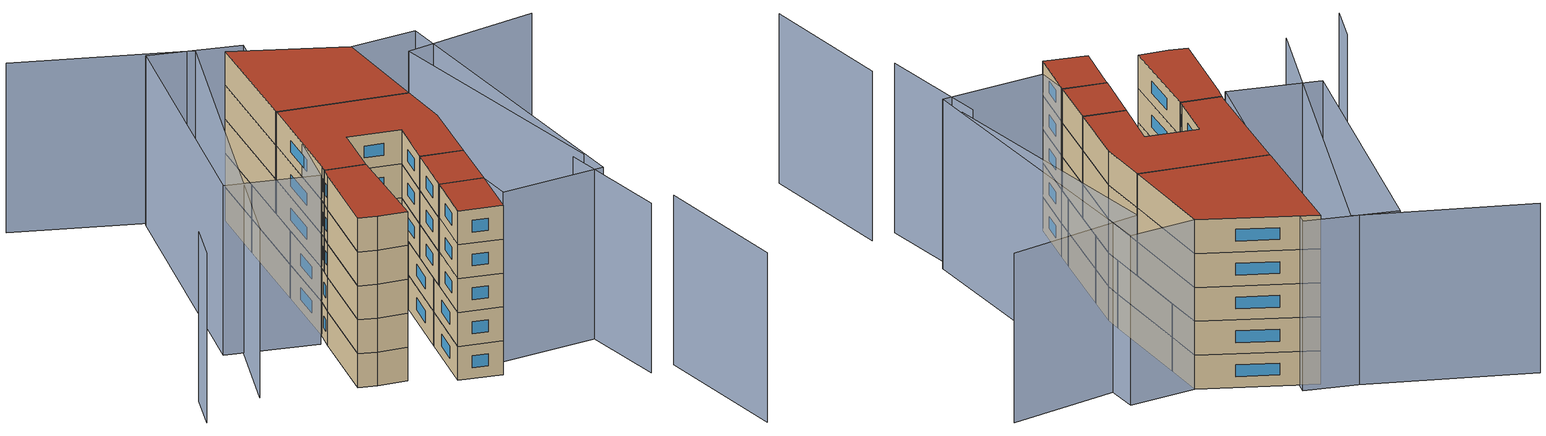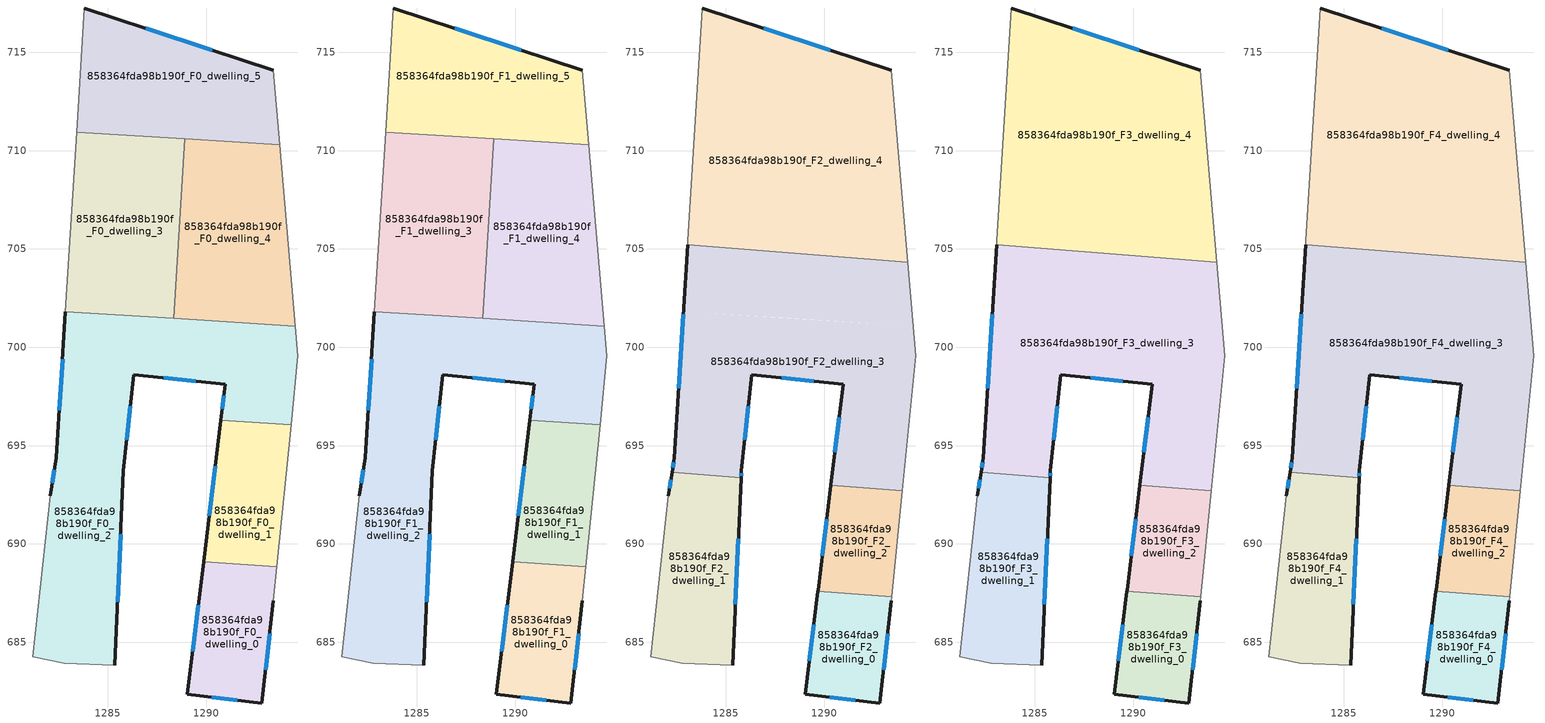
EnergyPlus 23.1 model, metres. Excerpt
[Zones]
858364fda98b190f_F0_dwelling_0
 floor ground (EU_floor_Construction): 1293.6,688.85 1293.43,687.11 1292.83,681.91 1289.05,682.35 1289.87,689.08 z0
 wall outside (EU_wall_Construction): 1289.87,689.08 1289.05,682.35 1292.83,681.91 1293.43,687.11 z0:3
 wall to 858364fda98b190f_F0_dwelling_1 (EU_wall_Construction): 1293.6,688.85 1289.87,689.08 z0:3
 wall adiabatic (EU_wall_Construction): 1293.43,687.11 1293.6,688.85 z0:3
 window (EU_Window_Construction): 1293.02,683.6 1293.23,685.42 / 1290.28,682.21 1291.6,682.05 / 1289.6,686.89 1289.31,684.54 z0.98:2.02
858364fda98b190f_F0_dwelling_1
 floor ground (EU_floor_Construction): 1294.32,696.07 1293.6,688.85 1289.87,689.08 1290.75,696.29 z0
 wall outside (EU_wall_Construction): 1290.75,696.29 1289.87,689.08 z0:3
 wall to 858364fda98b190f_F0_dwelling_2 (EU_wall_Construction): 1294.32,696.07 1290.75,696.29 z0:3
 wall adiabatic (EU_wall_Construction): 1293.6,688.85 1294.32,696.07 z0:3
 window (EU_Window_Construction): 1290.47,693.95 1290.16,691.43 z0.98:2.02
858364fda98b190f_F0_dwelling_2
 floor ground (EU_floor_Construction): 1294.54,701.08 1294.67,699.56 1294.32,696.07 1290.75,696.29 1290.98,698.12 1286.33,698.59 1285.8,693.71 1285.36,683.84 1282.78,683.94 1281.18,684.26 1282.09,692.45 1282.39,694.39 1282.85,701.81 z0
 wall outside (EU_wall_Construction): 1285.36,683.84 1285.8,693.71 1286.33,698.59 1290.98,698.12 1290.75,696.29 / 1282.85,701.81 1282.39,694.39 1282.09,692.45 z0:3
 wall adiabatic (EU_wall_Construction): 1282.09,692.45 1281.18,684.26 1282.78,683.94 1285.36,683.84 / 1294.32,696.07 1294.67,699.56 1294.54,701.08 z0:3
 wall to 858364fda98b190f_F0_dwelling_4 (EU_wall_Construction): 1294.54,701.08 1288.36,701.46 z0:3
 wall to 858364fda98b190f_F0_dwelling_3 (EU_wall_Construction): 1288.36,701.46 1282.85,701.81 z0:3
 window (EU_Window_Construction): 1285.97,695.3 1286.15,697 / 1285.5,687.05 1285.65,690.5 / 1282.29,693.76 1282.18,693.08 / 1282.7,699.39 1282.54,696.8 / 1290.9,697.53 1290.83,696.88 / 1287.84,698.44 1289.46,698.27 z0.98:2.02
858364fda98b190f_F0_dwelling_3
 floor ground (EU_floor_Construction): 1288.93,710.59 1288.36,701.46 1282.85,701.81 1283.42,710.93 z0
 wall to 858364fda98b190f_F0_dwelling_4 (EU_wall_Construction): 1288.36,701.46 1288.93,710.59 z0:3
 wall adiabatic (EU_wall_Construction): 1283.42,710.93 1282.85,701.81 z0:3
 wall to 858364fda98b190f_F0_dwelling_5 (EU_wall_Construction): 1288.93,710.59 1283.42,710.93 z0:3
858364fda98b190f_F0_dwelling_4
 floor ground (EU_floor_Construction): 1293.75,710.29 1294.54,701.08 1288.36,701.46 1288.93,710.59 z0
 wall adiabatic (EU_wall_Construction): 1294.54,701.08 1293.75,710.29 z0:3
 wall to 858364fda98b190f_F0_dwelling_5 (EU_wall_Construction): 1293.75,710.29 1288.93,710.59 z0:3
858364fda98b190f_F0_dwelling_5
 floor ground (EU_floor_Construction): 1293.43,714.08 1293.75,710.29 1283.42,710.93 1283.82,717.25 z0
 wall outside (EU_wall_Construction): 1293.43,714.08 1283.82,717.25 z0:3
 wall adiabatic (EU_wall_Construction): 1293.75,710.29 1293.43,714.08 / 1283.82,717.25 1283.42,710.93 z0:3
 window (EU_Window_Construction): 1290.3,715.11 1286.94,716.22 z0.98:2.02
858364fda98b190f_F1_dwelling_0
 floor to 858364fda98b190f_F0_dwelling_0 (EU_floor_Construction): 1293.6,688.85 1293.43,687.11 1292.83,681.91 1289.05,682.35 1289.87,689.08 z3
 wall outside (EU_wall_Construction): 1289.87,689.08 1289.05,682.35 1292.83,681.91 1293.43,687.11 z3:6
 wall to 858364fda98b190f_F1_dwelling_1 (EU_wall_Construction): 1293.6,688.85 1289.87,689.08 z3:6
 wall adiabatic (EU_wall_Construction): 1293.43,687.11 1293.6,688.85 z3:6
 window (EU_Window_Construction): 1293.02,683.6 1293.23,685.42 / 1290.28,682.21 1291.6,682.05 / 1289.6,686.89 1289.31,684.54 z3.98:5.02
858364fda98b190f_F1_dwelling_1
 floor to 858364fda98b190f_F0_dwelling_1 (EU_floor_Construction): 1294.32,696.07 1293.6,688.85 1289.87,689.08 1290.75,696.29 z3
 wall outside (EU_wall_Construction): 1290.75,696.29 1289.87,689.08 z3:6
 wall to 858364fda98b190f_F1_dwelling_2 (EU_wall_Construction): 1294.32,696.07 1290.75,696.29 z3:6
 wall adiabatic (EU_wall_Construction): 1293.6,688.85 1294.32,696.07 z3:6
 window (EU_Window_Construction): 1290.47,693.95 1290.16,691.43 z3.98:5.02
 ceiling adiabatic (EU_roof_Construction): 1293.6,688.85 1293.98,692.7 1290.35,692.99 1289.87,689.08 z6
858364fda98b190f_F1_dwelling_2
 floor to 858364fda98b190f_F0_dwelling_2 (EU_floor_Construction): 1294.54,701.08 1294.67,699.56 1294.32,696.07 1290.75,696.29 1290.98,698.12 1286.33,698.59 1285.8,693.71 1285.36,683.84 1282.78,683.94 1281.18,684.26 1282.09,692.45 1282.39,694.39 1282.85,701.81 z3
 wall outside (EU_wall_Construction): 1285.36,683.84 1285.8,693.71 1286.33,698.59 1290.98,698.12 1290.75,696.29 / 1282.85,701.81 1282.39,694.39 1282.09,692.45 z3:6
 wall adiabatic (EU_wall_Construction): 1282.09,692.45 1281.18,684.26 1282.78,683.94 1285.36,683.84 / 1294.32,696.07 1294.67,699.56 1294.54,701.08 z3:6
 wall to 858364fda98b190f_F1_dwelling_4 (EU_wall_Construction): 1294.54,701.08 1288.36,701.46 z3:6
 wall to 858364fda98b190f_F1_dwelling_3 (EU_wall_Construction): 1288.36,701.46 1282.85,701.81 z3:6
 window (EU_Window_Construction): 1285.97,695.3 1286.15,697 / 1285.5,687.05 1285.65,690.5 / 1282.29,693.76 1282.18,693.08 / 1282.7,699.39 1282.54,696.8 / 1290.9,697.53 1290.83,696.88 / 1287.84,698.44 1289.46,698.27 z3.98:5.02
858364fda98b190f_F1_dwelling_3
 floor to 858364fda98b190f_F0_dwelling_3 (EU_floor_Construction): 1288.93,710.59 1288.36,701.46 1282.85,701.81 1283.42,710.93 z3
 wall to 858364fda98b190f_F1_dwelling_4 (EU_wall_Construction): 1288.36,701.46 1288.93,710.59 z3:6
 wall adiabatic (EU_wall_Construction): 1283.42,710.93 1282.85,701.81 z3:6
 wall to 858364fda98b190f_F1_dwelling_5 (EU_wall_Construction): 1288.93,710.59 1283.42,710.93 z3:6
 ceiling adiabatic (EU_roof_Construction): 1288.56,704.77 1288.93,710.59 1283.42,710.93 1283.06,705.21 z6
858364fda98b190f_F1_dwelling_4
 floor to 858364fda98b190f_F0_dwelling_4 (EU_floor_Construction): 1293.75,710.29 1294.54,701.08 1288.36,701.46 1288.93,710.59 z3
 wall adiabatic (EU_wall_Construction): 1294.54,701.08 1293.75,710.29 z3:6
 wall to 858364fda98b190f_F1_dwelling_5 (EU_wall_Construction): 1293.75,710.29 1288.93,710.59 z3:6
 ceiling adiabatic (EU_roof_Construction): 1294.54,701.08 1293.75,710.29 1288.93,710.59 1288.36,701.46 z6
858364fda98b190f_F1_dwelling_5
 floor to 858364fda98b190f_F0_dwelling_5 (EU_floor_Construction): 1293.43,714.08 1293.75,710.29 1283.42,710.93 1283.82,717.25 z3
 wall outside (EU_wall_Construction): 1293.43,714.08 1283.82,717.25 z3:6
 wall adiabatic (EU_wall_Construction): 1293.75,710.29 1293.43,714.08 / 1283.82,717.25 1283.42,710.93 z3:6
 window (EU_Window_Construction): 1290.3,715.11 1286.94,716.22 z3.98:5.02
858364fda98b190f_F2_dwelling_0
 floor to 858364fda98b190f_F1_dwelling_0 (EU_floor_Construction): 1293.45,687.3 1293.43,687.11 1292.83,681.91 1289.05,682.35 1289.69,687.6 z6
 wall outside (EU_wall_Construction): 1289.69,687.6 1289.05,682.35 1292.83,681.91 1293.43,687.11 z6:9
 wall to 858364fda98b190f_F2_dwelling_2 (EU_wall_Construction): 1293.45,687.3 1289.69,687.6 z6:9
 wall adiabatic (EU_wall_Construction): 1293.43,687.11 1293.45,687.3 z6:9
 window (EU_Window_Construction): 1293.02,683.6 1293.23,685.42 / 1290.28,682.21 1291.6,682.05 / 1289.48,685.89 1289.26,684.06 z6.98:8.02
858364fda98b190f_F2_dwelling_1
 floor to 858364fda98b190f_F1_dwelling_2 (EU_floor_Construction): 1285.78,693.36 1285.36,683.84 1282.78,683.94 1281.18,684.26 1282.09,692.45 1282.27,693.64 z6
 wall outside (EU_wall_Construction): 1282.27,693.64 1282.09,692.45 / 1285.36,683.84 1285.78,693.36 z6:9
 wall to 858364fda98b190f_F2_dwelling_3 (EU_wall_Construction): 1285.78,693.36 1282.27,693.64 z6:9
 wall adiabatic (EU_wall_Construction): 1282.09,692.45 1281.18,684.26 1282.78,683.94 1285.36,683.84 z6:9
 window (EU_Window_Construction): 1282.21,693.25 1282.15,692.84 / 1285.49,686.94 1285.64,690.26 z6.98:8.02
858364fda98b190f_F2_dwelling_2
 floor to 858364fda98b190f_F1_dwelling_0 (EU_floor_Construction): 1293.6,688.85 1293.45,687.3 1289.69,687.6 1289.7,687.65 1289.87,689.08 z6
 floor adiabatic (EU_floor_Construction): 1293.98,692.7 1293.45,687.3 1293.6,688.85 1289.87,689.08 1290.35,692.99 z6
 wall outside (EU_wall_Construction): 1290.35,692.99 1289.7,687.65 1289.69,687.6 z6:9
 wall to 858364fda98b190f_F2_dwelling_3 (EU_wall_Construction): 1293.98,692.7 1290.35,692.99 z6:9
 wall adiabatic (EU_wall_Construction): 1293.45,687.3 1293.98,692.7 z6:9
 window (EU_Window_Construction): 1290.14,691.25 1289.91,689.39 z6.98:8.02
858364fda98b190f_F2_dwelling_3
 floor to 858364fda98b190f_F1_dwelling_1 (EU_floor_Construction): 1294.32,696.07 1293.98,692.7 1290.35,692.99 1290.75,696.29 z6
 floor to 858364fda98b190f_F1_dwelling_2 (EU_floor_Construction): 1294.54,701.08 1294.67,699.56 1294.32,696.07 1290.75,696.29 1290.98,698.12 1286.33,698.59 1285.8,693.71 1285.78,693.36 1282.27,693.64 1282.39,694.39 1282.85,701.81 z6
 floor to 858364fda98b190f_F1_dwelling_3 (EU_floor_Construction): 1288.56,704.77 1288.36,701.46 1282.85,701.81 1283.06,705.21 z6
 floor adiabatic (EU_floor_Construction): 1294.26,704.31 1294.67,699.56 1294.54,701.08 1288.36,701.46 1288.56,704.77 z6
 wall outside (EU_wall_Construction): 1283.06,705.21 1282.39,694.39 1282.27,693.64 / 1285.78,693.36 1285.8,693.71 1286.33,698.59 1290.98,698.12 1290.35,692.99 z6:9
 wall to 858364fda98b190f_F2_dwelling_4 (EU_wall_Construction): 1294.26,704.31 1283.06,705.21 z6:9
 wall adiabatic (EU_wall_Construction): 1293.98,692.7 1294.67,699.56 1294.26,704.31 z6:9
 window (EU_Window_Construction): 1282.35,694.15 1282.31,693.88 / 1282.84,701.69 1282.61,697.91 / 1290.77,696.45 1290.55,694.66 / 1287.84,698.44 1289.46,698.27 / 1285.97,695.3 1286.15,697 / 1285.79,693.47 1285.79,693.6 z6.98:8.02
858364fda98b190f_F2_dwelling_4
 floor to 858364fda98b190f_F1_dwelling_5 (EU_floor_Construction): 1293.43,714.08 1293.75,710.29 1283.42,710.93 1283.82,717.25 z6
 floor adiabatic (EU_floor_Construction): 1293.75,710.29 1294.26,704.31 1283.06,705.21 1283.08,705.41 1283.82,717.25 1283.42,710.93 z6
 wall outside (EU_wall_Construction): 1293.43,714.08 1283.82,717.25 z6:9
 wall adiabatic (EU_wall_Construction): 1283.82,717.25 1283.08,705.41 1283.06,705.21 / 1294.26,704.31 1293.43,714.08 z6:9
 window (EU_Window_Construction): 1290.3,715.11 1286.94,716.22 z6.98:8.02
858364fda98b190f_F3_dwelling_0
 floor to 858364fda98b190f_F2_dwelling_0 (EU_floor_Construction): 1293.45,687.3 1293.43,687.11 1292.83,681.91 1289.05,682.35 1289.69,687.6 z9
 wall outside (EU_wall_Construction): 1289.69,687.6 1289.05,682.35 1292.83,681.91 1293.43,687.11 z9:12
 wall to 858364fda98b190f_F3_dwelling_2 (EU_wall_Construction): 1293.45,687.3 1289.69,687.6 z9:12
 wall adiabatic (EU_wall_Construction): 1293.43,687.11 1293.45,687.3 z9:12
 window (EU_Window_Construction): 1293.02,683.6 1293.23,685.42 / 1290.28,682.21 1291.6,682.05 / 1289.48,685.89 1289.26,684.06 z9.98:11.02
858364fda98b190f_F3_dwelling_1
 floor to 858364fda98b190f_F2_dwelling_1 (EU_floor_Construction): 1285.78,693.36 1285.36,683.84 1282.78,683.94 1281.18,684.26 1282.09,692.45 1282.27,693.64 z9
 wall outside (EU_wall_Construction): 1282.27,693.64 1282.09,692.45 / 1285.36,683.84 1285.78,693.36 z9:12
 wall to 858364fda98b190f_F3_dwelling_3 (EU_wall_Construction): 1285.78,693.36 1282.27,693.64 z9:12
 wall adiabatic (EU_wall_Construction): 1282.09,692.45 1281.18,684.26 1282.78,683.94 1285.36,683.84 z9:12
 window (EU_Window_Construction): 1282.21,693.25 1282.15,692.84 / 1285.49,686.94 1285.64,690.26 z9.98:11.02
858364fda98b190f_F3_dwelling_2
 floor to 858364fda98b190f_F2_dwelling_2 (EU_floor_Construction): 1293.98,692.7 1293.45,687.3 1289.69,687.6 1289.7,687.65 1290.35,692.99 z9
 wall outside (EU_wall_Construction): 1290.35,692.99 1289.7,687.65 1289.69,687.6 z9:12
 wall to 858364fda98b190f_F3_dwelling_3 (EU_wall_Construction): 1293.98,692.7 1290.35,692.99 z9:12
 wall adiabatic (EU_wall_Construction): 1293.45,687.3 1293.98,692.7 z9:12
 window (EU_Window_Construction): 1290.14,691.25 1289.91,689.39 z9.98:11.02
858364fda98b190f_F3_dwelling_3
 floor to 858364fda98b190f_F2_dwelling_3 (EU_floor_Construction): 1294.26,704.31 1294.67,699.56 1293.98,692.7 1290.35,692.99 1290.98,698.12 1286.33,698.59 1285.8,693.71 1285.78,693.36 1282.27,693.64 1282.39,694.39 1283.06,705.21 z9
 wall outside (EU_wall_Construction): 1283.06,705.21 1282.39,694.39 1282.27,693.64 / 1285.78,693.36 1285.8,693.71 1286.33,698.59 1290.98,698.12 1290.35,692.99 z9:12
 wall to 858364fda98b190f_F3_dwelling_4 (EU_wall_Construction): 1294.26,704.31 1283.06,705.21 z9:12
 wall adiabatic (EU_wall_Construction): 1293.98,692.7 1294.67,699.56 1294.26,704.31 z9:12
 window (EU_Window_Construction): 1282.35,694.15 1282.31,693.88 / 1282.84,701.69 1282.61,697.91 / 1290.77,696.45 1290.55,694.66 / 1287.84,698.44 1289.46,698.27 / 1285.97,695.3 1286.15,697 / 1285.79,693.47 1285.79,693.6 z9.98:11.02
858364fda98b190f_F3_dwelling_4
 floor to 858364fda98b190f_F2_dwelling_4 (EU_floor_Construction): 1293.43,714.08 1294.26,704.31 1283.06,705.21 1283.08,705.41 1283.82,717.25 z9
 wall outside (EU_wall_Construction): 1293.43,714.08 1283.82,717.25 z9:12
 wall adiabatic (EU_wall_Construction): 1283.82,717.25 1283.08,705.41 1283.06,705.21 / 1294.26,704.31 1293.43,714.08 z9:12
 window (EU_Window_Construction): 1290.3,715.11 1286.94,716.22 z9.98:11.02
858364fda98b190f_F4_dwelling_0
 floor to 858364fda98b190f_F3_dwelling_0 (EU_floor_Construction): 1293.45,687.3 1293.43,687.11 1292.83,681.91 1289.05,682.35 1289.69,687.6 z12
 wall outside (EU_wall_Construction): 1289.69,687.6 1289.05,682.35 1292.83,681.91 1293.43,687.11 z12:15
 wall to 858364fda98b190f_F4_dwelling_2 (EU_wall_Construction): 1293.45,687.3 1289.69,687.6 z12:15
 wall adiabatic (EU_wall_Construction): 1293.43,687.11 1293.45,687.3 z12:15
 window (EU_Window_Construction): 1293.02,683.6 1293.23,685.42 / 1290.28,682.21 1291.6,682.05 / 1289.48,685.89 1289.26,684.06 z12.98:14.02
 roof outside (EU_roof_Construction): 1292.83,681.91 1293.43,687.11 1293.45,687.3 1289.69,687.6 1289.05,682.35 z15
858364fda98b190f_F4_dwelling_1
 floor to 858364fda98b190f_F3_dwelling_1 (EU_floor_Construction): 1285.78,693.36 1285.36,683.84 1282.78,683.94 1281.18,684.26 1282.09,692.45 1282.27,693.64 z12
 wall outside (EU_wall_Construction): 1282.27,693.64 1282.09,692.45 / 1285.36,683.84 1285.78,693.36 z12:15
 wall to 858364fda98b190f_F4_dwelling_3 (EU_wall_Construction): 1285.78,693.36 1282.27,693.64 z12:15
 wall adiabatic (EU_wall_Construction): 1282.09,692.45 1281.18,684.26 1282.78,683.94 1285.36,683.84 z12:15
 window (EU_Window_Construction): 1282.21,693.25 1282.15,692.84 / 1285.49,686.94 1285.64,690.26 z12.98:14.02
 roof outside (EU_roof_Construction): 1285.36,683.84 1285.78,693.36 1282.27,693.64 1282.09,692.45 1281.18,684.26 1282.78,683.94 z15
858364fda98b190f_F4_dwelling_2
 floor to 858364fda98b190f_F3_dwelling_2 (EU_floor_Construction): 1293.98,692.7 1293.45,687.3 1289.69,687.6 1289.7,687.65 1290.35,692.99 z12
 wall outside (EU_wall_Construction): 1290.35,692.99 1289.7,687.65 1289.69,687.6 z12:15
 wall to 858364fda98b190f_F4_dwelling_3 (EU_wall_Construction): 1293.98,692.7 1290.35,692.99 z12:15
 wall adiabatic (EU_wall_Construction): 1293.45,687.3 1293.98,692.7 z12:15
 window (EU_Window_Construction): 1290.14,691.25 1289.91,689.39 z12.98:14.02
 roof outside (EU_roof_Construction): 1293.45,687.3 1293.98,692.7 1290.35,692.99 1289.7,687.65 1289.69,687.6 z15
858364fda98b190f_F4_dwelling_3
 floor to 858364fda98b190f_F3_dwelling_3 (EU_floor_Construction): 1294.26,704.31 1294.67,699.56 1293.98,692.7 1290.35,692.99 1290.98,698.12 1286.33,698.59 1285.8,693.71 1285.78,693.36 1282.27,693.64 1282.39,694.39 1283.06,705.21 z12
 wall outside (EU_wall_Construction): 1283.06,705.21 1282.39,694.39 1282.27,693.64 / 1285.78,693.36 1285.8,693.71 1286.33,698.59 1290.98,698.12 1290.35,692.99 z12:15
 wall to 858364fda98b190f_F4_dwelling_4 (EU_wall_Construction): 1294.26,704.31 1283.06,705.21 z12:15
 wall adiabatic (EU_wall_Construction): 1293.98,692.7 1294.67,699.56 1294.26,704.31 z12:15
 window (EU_Window_Construction): 1282.35,694.15 1282.31,693.88 / 1282.84,701.69 1282.61,697.91 / 1290.77,696.45 1290.55,694.66 / 1287.84,698.44 1289.46,698.27 / 1285.97,695.3 1286.15,697 / 1285.79,693.47 1285.79,693.6 z12.98:14.02
 roof outside (EU_roof_Construction): 1293.98,692.7 1294.67,699.56 1294.26,704.31 1283.06,705.21 1282.39,694.39 1282.27,693.64 1285.78,693.36 1285.8,693.71 1286.33,698.59 1290.98,698.12 1290.35,692.99 z15
858364fda98b190f_F4_dwelling_4
 floor to 858364fda98b190f_F3_dwelling_4 (EU_floor_Construction): 1293.43,714.08 1294.26,704.31 1283.06,705.21 1283.08,705.41 1283.82,717.25 z12
 wall outside (EU_wall_Construction): 1293.43,714.08 1283.82,717.25 z12:15
 wall adiabatic (EU_wall_Construction): 1283.82,717.25 1283.08,705.41 1283.06,705.21 / 1294.26,704.31 1293.43,714.08 z12:15
 window (EU_Window_Construction): 1290.3,715.11 1286.94,716.22 z12.98:14.02
 roof outside (EU_roof_Construction): 1294.26,704.31 1293.43,714.08 1283.82,717.25 1283.08,705.41 1283.06,705.21 z15
shading: 1308.72,665.36 1306.11,678.21 / 1303.86,677.58 1301.61,688.05 / 1268.47,686.98 1267.45,683.01 / 1302.54,688.15 1297.32,711.48 / 1297.32,711.48 1309.2,714.14 / 1266.81,722.16 1281.66,718.33 / 1281.66,718.33 1273.21,685.6 / 1299.35,714.82 1303.03,685.31 / 1303.03,685.31 1293.8,684.16 / 1293.8,684.16 1290.11,713.67 / 1290.11,713.67 1299.35,714.82 / 1273.71,694.16 1277.64,719.03 / 1277.64,719.03 1285.6,717.77 / 1285.6,717.77 1281.67,692.9 / 1281.67,692.9 1273.71,694.16 z0:15
[Building]
EU S2 Campaign: North Axis=0; Terrain=City; Solar Distribution=FullExterior
[Site:Location]
Bologna: Latitude=44.5; Longitude=11.25; Time Zone=1; Elevation=37
[SizingPeriod:WeatherFileDays]
AnnualSizingPeriod: Begin Month=1; Begin Day of Month=1; End Month=12; End Day of Month=31; Day of Week for Start Day=Monday; Use Weather File Daylight Saving Period=No; Use Weather File Rain and Snow Indicators=No
[MATERIAL]
EU_InternalMass_Material: Roughness=MediumRough; Thickness=0.1; Conductivity=1; Density=1800; Specific Heat=900; Thermal Absorptance=0.9; Solar Absorptance=0.7; Visible Absorptance=0.7
[MATERIAL:NOMASS] Roughness=MediumRough; Thermal Absorptance=0.9; Solar Absorptance=0.7; Visible Absorptance=0.7
Name | Thermal Resistance
EU_wall_NoMass | 0.905828
EU_roof_NoMass | 0.37593
EU_floor_NoMass | 0.67114
[WINDOWMATERIAL:SIMPLEGLAZINGSYSTEM]
EU_Window_SimpleGlazing: UFactor=4.52486; Solar Heat Gain Coefficient=0.85; Visible Transmittance=0.85
[CONSTRUCTION]
EU_wall_Construction: EU_wall_NoMass
EU_roof_Construction: EU_roof_NoMass
EU_floor_Construction: EU_floor_NoMass
EU_Window_Construction: EU_Window_SimpleGlazing
EU_InternalMass_Construction: EU_InternalMass_Material
[ZONE] Type=1; Multiplier=1; Ceiling Height=autocalculate; Floor Area=autocalculate; Part of Total Floor Area=Yes
Name | Volume
858364fda98b190f_F0_dwelling_0; 858364fda98b190f_F1_dwelling_0 | 78.0293
858364fda98b190f_F2_dwelling_0; 858364fda98b190f_F3_dwelling_0; 858364fda98b190f_F4_dwelling_0 | 60.8789
858364fda98b190f_F0_dwelling_1; 858364fda98b190f_F1_dwelling_1 | 79.4575
858364fda98b190f_F2_dwelling_1; 858364fda98b190f_F3_dwelling_1; 858364fda98b190f_F4_dwelling_1 | 111.316
858364fda98b190f_F0_dwelling_2; 858364fda98b190f_F1_dwelling_2 | 296.422
858364fda98b190f_F2_dwelling_2; 858364fda98b190f_F3_dwelling_2; 858364fda98b190f_F4_dwelling_2 | 60.3149
858364fda98b190f_F0_dwelling_3; 858364fda98b190f_F1_dwelling_3 | 151.304
858364fda98b190f_F2_dwelling_3; 858364fda98b190f_F3_dwelling_3; 858364fda98b190f_F4_dwelling_3 | 335.233
858364fda98b190f_F0_dwelling_4; 858364fda98b190f_F1_dwelling_4 | 151.297
858364fda98b190f_F2_dwelling_4; 858364fda98b190f_F3_dwelling_4; 858364fda98b190f_F4_dwelling_4 | 340.085
858364fda98b190f_F0_dwelling_5; 858364fda98b190f_F1_dwelling_5 | 151.286
[INTERNALMASS] Construction=EU_InternalMass_Construction
Name | Zone or ZoneList | Surface Area
858364fda98b190f_F0_dwelling_0_EU_InternalMass | 858364fda98b190f_F0_dwelling_0 | 26.0061
858364fda98b190f_F0_dwelling_1_EU_InternalMass | 858364fda98b190f_F0_dwelling_1 | 26.4873
858364fda98b190f_F0_dwelling_2_EU_InternalMass | 858364fda98b190f_F0_dwelling_2 | 98.8071
858364fda98b190f_F0_dwelling_3_EU_InternalMass | 858364fda98b190f_F0_dwelling_3 | 50.4356
858364fda98b190f_F0_dwelling_4_EU_InternalMass | 858364fda98b190f_F0_dwelling_4 | 50.432
858364fda98b190f_F0_dwelling_5_EU_InternalMass | 858364fda98b190f_F0_dwelling_5 | 50.4333
858364fda98b190f_F1_dwelling_0_EU_InternalMass | 858364fda98b190f_F1_dwelling_0 | 26.0061
858364fda98b190f_F1_dwelling_1_EU_InternalMass | 858364fda98b190f_F1_dwelling_1 | 26.4873
858364fda98b190f_F1_dwelling_2_EU_InternalMass | 858364fda98b190f_F1_dwelling_2 | 98.8071
858364fda98b190f_F1_dwelling_3_EU_InternalMass | 858364fda98b190f_F1_dwelling_3 | 50.4356
858364fda98b190f_F1_dwelling_4_EU_InternalMass | 858364fda98b190f_F1_dwelling_4 | 50.432
858364fda98b190f_F1_dwelling_5_EU_InternalMass | 858364fda98b190f_F1_dwelling_5 | 50.4333
858364fda98b190f_F2_dwelling_0_EU_InternalMass | 858364fda98b190f_F2_dwelling_0 | 20.292
858364fda98b190f_F2_dwelling_1_EU_InternalMass | 858364fda98b190f_F2_dwelling_1 | 37.1045
858364fda98b190f_F2_dwelling_2_EU_InternalMass | 858364fda98b190f_F2_dwelling_2 | 20.1027
858364fda98b190f_F2_dwelling_3_EU_InternalMass | 858364fda98b190f_F2_dwelling_3 | 111.738
858364fda98b190f_F2_dwelling_4_EU_InternalMass | 858364fda98b190f_F2_dwelling_4 | 113.363
858364fda98b190f_F3_dwelling_0_EU_InternalMass | 858364fda98b190f_F3_dwelling_0 | 20.292
858364fda98b190f_F3_dwelling_1_EU_InternalMass | 858364fda98b190f_F3_dwelling_1 | 37.1045
858364fda98b190f_F3_dwelling_2_EU_InternalMass | 858364fda98b190f_F3_dwelling_2 | 20.1027
858364fda98b190f_F3_dwelling_3_EU_InternalMass | 858364fda98b190f_F3_dwelling_3 | 111.738
858364fda98b190f_F3_dwelling_4_EU_InternalMass | 858364fda98b190f_F3_dwelling_4 | 113.363
858364fda98b190f_F4_dwelling_0_EU_InternalMass | 858364fda98b190f_F4_dwelling_0 | 20.292
858364fda98b190f_F4_dwelling_1_EU_InternalMass | 858364fda98b190f_F4_dwelling_1 | 37.1045
858364fda98b190f_F4_dwelling_2_EU_InternalMass | 858364fda98b190f_F4_dwelling_2 | 20.1027
858364fda98b190f_F4_dwelling_3_EU_InternalMass | 858364fda98b190f_F4_dwelling_3 | 111.738
858364fda98b190f_F4_dwelling_4_EU_InternalMass | 858364fda98b190f_F4_dwelling_4 | 113.363
[OTHEREQUIPMENT] Fuel Type=Electricity; Design Level Calculation Method=Watts/Area; Power per Zone Floor Area=1; Fraction Latent=0; Fraction Radiant=0; Fraction Lost=0; Carbon Dioxide Generation Rate=0; EndUse Subcategory=EU_Step8_InternalGains
Name | Zone or ZoneList or Space or SpaceList | Schedule
EU_Step8_InternalGain_858364fda98b190f_F0_dwelling_0_f000 | 858364fda98b190f_F0_dwelling_0 | EU_Step8_GainSchedule_858364fda98b190f_F0_dwelling_0_f000
EU_Step8_InternalGain_858364fda98b190f_F0_dwelling_1_f000 | 858364fda98b190f_F0_dwelling_1 | EU_Step8_GainSchedule_858364fda98b190f_F0_dwelling_1_f000
EU_Step8_InternalGain_858364fda98b190f_F0_dwelling_2_f000 | 858364fda98b190f_F0_dwelling_2 | EU_Step8_GainSchedule_858364fda98b190f_F0_dwelling_2_f000
EU_Step8_InternalGain_858364fda98b190f_F0_dwelling_3_f000 | 858364fda98b190f_F0_dwelling_3 | EU_Step8_GainSchedule_858364fda98b190f_F0_dwelling_3_f000
EU_Step8_InternalGain_858364fda98b190f_F0_dwelling_4_f000 | 858364fda98b190f_F0_dwelling_4 | EU_Step8_GainSchedule_858364fda98b190f_F0_dwelling_4_f000
EU_Step8_InternalGain_858364fda98b190f_F0_dwelling_5_f000 | 858364fda98b190f_F0_dwelling_5 | EU_Step8_GainSchedule_858364fda98b190f_F0_dwelling_5_f000
EU_Step8_InternalGain_858364fda98b190f_F1_dwelling_0_f000 | 858364fda98b190f_F1_dwelling_0 | EU_Step8_GainSchedule_858364fda98b190f_F1_dwelling_0_f000
EU_Step8_InternalGain_858364fda98b190f_F1_dwelling_1_f000 | 858364fda98b190f_F1_dwelling_1 | EU_Step8_GainSchedule_858364fda98b190f_F1_dwelling_1_f000
EU_Step8_InternalGain_858364fda98b190f_F1_dwelling_2_f000 | 858364fda98b190f_F1_dwelling_2 | EU_Step8_GainSchedule_858364fda98b190f_F1_dwelling_2_f000
EU_Step8_InternalGain_858364fda98b190f_F1_dwelling_3_f000 | 858364fda98b190f_F1_dwelling_3 | EU_Step8_GainSchedule_858364fda98b190f_F1_dwelling_3_f000
EU_Step8_InternalGain_858364fda98b190f_F1_dwelling_4_f000 | 858364fda98b190f_F1_dwelling_4 | EU_Step8_GainSchedule_858364fda98b190f_F1_dwelling_4_f000
EU_Step8_InternalGain_858364fda98b190f_F1_dwelling_5_f000 | 858364fda98b190f_F1_dwelling_5 | EU_Step8_GainSchedule_858364fda98b190f_F1_dwelling_5_f000
EU_Step8_InternalGain_858364fda98b190f_F2_dwelling_0_f000 | 858364fda98b190f_F2_dwelling_0 | EU_Step8_GainSchedule_858364fda98b190f_F2_dwelling_0_f000
EU_Step8_InternalGain_858364fda98b190f_F2_dwelling_1_f000 | 858364fda98b190f_F2_dwelling_1 | EU_Step8_GainSchedule_858364fda98b190f_F2_dwelling_1_f000
EU_Step8_InternalGain_858364fda98b190f_F2_dwelling_2_f000 | 858364fda98b190f_F2_dwelling_2 | EU_Step8_GainSchedule_858364fda98b190f_F2_dwelling_2_f000
EU_Step8_InternalGain_858364fda98b190f_F2_dwelling_3_f000 | 858364fda98b190f_F2_dwelling_3 | EU_Step8_GainSchedule_858364fda98b190f_F2_dwelling_3_f000
EU_Step8_InternalGain_858364fda98b190f_F2_dwelling_4_f000 | 858364fda98b190f_F2_dwelling_4 | EU_Step8_GainSchedule_858364fda98b190f_F2_dwelling_4_f000
EU_Step8_InternalGain_858364fda98b190f_F3_dwelling_0_f000 | 858364fda98b190f_F3_dwelling_0 | EU_Step8_GainSchedule_858364fda98b190f_F3_dwelling_0_f000
EU_Step8_InternalGain_858364fda98b190f_F3_dwelling_1_f000 | 858364fda98b190f_F3_dwelling_1 | EU_Step8_GainSchedule_858364fda98b190f_F3_dwelling_1_f000
EU_Step8_InternalGain_858364fda98b190f_F3_dwelling_2_f000 | 858364fda98b190f_F3_dwelling_2 | EU_Step8_GainSchedule_858364fda98b190f_F3_dwelling_2_f000
EU_Step8_InternalGain_858364fda98b190f_F3_dwelling_3_f000 | 858364fda98b190f_F3_dwelling_3 | EU_Step8_GainSchedule_858364fda98b190f_F3_dwelling_3_f000
EU_Step8_InternalGain_858364fda98b190f_F3_dwelling_4_f000 | 858364fda98b190f_F3_dwelling_4 | EU_Step8_GainSchedule_858364fda98b190f_F3_dwelling_4_f000
EU_Step8_InternalGain_858364fda98b190f_F4_dwelling_0_f000 | 858364fda98b190f_F4_dwelling_0 | EU_Step8_GainSchedule_858364fda98b190f_F4_dwelling_0_f000
EU_Step8_InternalGain_858364fda98b190f_F4_dwelling_1_f000 | 858364fda98b190f_F4_dwelling_1 | EU_Step8_GainSchedule_858364fda98b190f_F4_dwelling_1_f000
EU_Step8_InternalGain_858364fda98b190f_F4_dwelling_2_f000 | 858364fda98b190f_F4_dwelling_2 | EU_Step8_GainSchedule_858364fda98b190f_F4_dwelling_2_f000
EU_Step8_InternalGain_858364fda98b190f_F4_dwelling_3_f000 | 858364fda98b190f_F4_dwelling_3 | EU_Step8_GainSchedule_858364fda98b190f_F4_dwelling_3_f000
EU_Step8_InternalGain_858364fda98b190f_F4_dwelling_4_f000 | 858364fda98b190f_F4_dwelling_4 | EU_Step8_GainSchedule_858364fda98b190f_F4_dwelling_4_f000
[ZONEVENTILATION:DESIGNFLOWRATE] Schedule=EU_AlwaysOn; Design Flow Rate Calculation Method=AirChanges/Hour; Air Changes per Hour=0.73129; Ventilation Type=Natural; Fan Pressure Rise=0; Fan Total Efficiency=1; Constant Term Coefficient=1; Temperature Term Coefficient=0; Velocity Term Coefficient=0; Velocity Squared Term Coefficient=0; Minimum Indoor Temperature=-100; Maximum Indoor Temperature=100; Delta Temperature=-100; Minimum Outdoor Temperature=-100; Maximum Outdoor Temperature=100; Maximum Wind Speed=40
Name | Zone or ZoneList or Space or SpaceList
EU_ConstantAir_858364fda98b190f_F0_dwelling_0 | 858364fda98b190f_F0_dwelling_0
EU_ConstantAir_858364fda98b190f_F0_dwelling_1 | 858364fda98b190f_F0_dwelling_1
EU_ConstantAir_858364fda98b190f_F0_dwelling_2 | 858364fda98b190f_F0_dwelling_2
EU_ConstantAir_858364fda98b190f_F0_dwelling_3 | 858364fda98b190f_F0_dwelling_3
EU_ConstantAir_858364fda98b190f_F0_dwelling_4 | 858364fda98b190f_F0_dwelling_4
EU_ConstantAir_858364fda98b190f_F0_dwelling_5 | 858364fda98b190f_F0_dwelling_5
EU_ConstantAir_858364fda98b190f_F1_dwelling_0 | 858364fda98b190f_F1_dwelling_0
EU_ConstantAir_858364fda98b190f_F1_dwelling_1 | 858364fda98b190f_F1_dwelling_1
EU_ConstantAir_858364fda98b190f_F1_dwelling_2 | 858364fda98b190f_F1_dwelling_2
EU_ConstantAir_858364fda98b190f_F1_dwelling_3 | 858364fda98b190f_F1_dwelling_3
EU_ConstantAir_858364fda98b190f_F1_dwelling_4 | 858364fda98b190f_F1_dwelling_4
EU_ConstantAir_858364fda98b190f_F1_dwelling_5 | 858364fda98b190f_F1_dwelling_5
EU_ConstantAir_858364fda98b190f_F2_dwelling_0 | 858364fda98b190f_F2_dwelling_0
EU_ConstantAir_858364fda98b190f_F2_dwelling_1 | 858364fda98b190f_F2_dwelling_1
EU_ConstantAir_858364fda98b190f_F2_dwelling_2 | 858364fda98b190f_F2_dwelling_2
EU_ConstantAir_858364fda98b190f_F2_dwelling_3 | 858364fda98b190f_F2_dwelling_3
EU_ConstantAir_858364fda98b190f_F2_dwelling_4 | 858364fda98b190f_F2_dwelling_4
EU_ConstantAir_858364fda98b190f_F3_dwelling_0 | 858364fda98b190f_F3_dwelling_0
EU_ConstantAir_858364fda98b190f_F3_dwelling_1 | 858364fda98b190f_F3_dwelling_1
EU_ConstantAir_858364fda98b190f_F3_dwelling_2 | 858364fda98b190f_F3_dwelling_2
EU_ConstantAir_858364fda98b190f_F3_dwelling_3 | 858364fda98b190f_F3_dwelling_3
EU_ConstantAir_858364fda98b190f_F3_dwelling_4 | 858364fda98b190f_F3_dwelling_4
EU_ConstantAir_858364fda98b190f_F4_dwelling_0 | 858364fda98b190f_F4_dwelling_0
EU_ConstantAir_858364fda98b190f_F4_dwelling_1 | 858364fda98b190f_F4_dwelling_1
EU_ConstantAir_858364fda98b190f_F4_dwelling_2 | 858364fda98b190f_F4_dwelling_2
EU_ConstantAir_858364fda98b190f_F4_dwelling_3 | 858364fda98b190f_F4_dwelling_3
EU_ConstantAir_858364fda98b190f_F4_dwelling_4 | 858364fda98b190f_F4_dwelling_4
[HVACTEMPLATE:THERMOSTAT] Constant Heating Setpoint=20; Constant Cooling Setpoint=50
EU_HeatOnly_858364fda98b190f_F0_dwelling_0; EU_HeatOnly_858364fda98b190f_F0_dwelling_1; EU_HeatOnly_858364fda98b190f_F0_dwelling_2; EU_HeatOnly_858364fda98b190f_F0_dwelling_3; EU_HeatOnly_858364fda98b190f_F0_dwelling_4; EU_HeatOnly_858364fda98b190f_F0_dwelling_5; EU_HeatOnly_858364fda98b190f_F1_dwelling_0; EU_HeatOnly_858364fda98b190f_F1_dwelling_1; EU_HeatOnly_858364fda98b190f_F1_dwelling_2; EU_HeatOnly_858364fda98b190f_F1_dwelling_3; EU_HeatOnly_858364fda98b190f_F1_dwelling_4; EU_HeatOnly_858364fda98b190f_F1_dwelling_5; EU_HeatOnly_858364fda98b190f_F2_dwelling_0; EU_HeatOnly_858364fda98b190f_F2_dwelling_1; EU_HeatOnly_858364fda98b190f_F2_dwelling_2; EU_HeatOnly_858364fda98b190f_F2_dwelling_3; EU_HeatOnly_858364fda98b190f_F2_dwelling_4; EU_HeatOnly_858364fda98b190f_F3_dwelling_0; EU_HeatOnly_858364fda98b190f_F3_dwelling_1; EU_HeatOnly_858364fda98b190f_F3_dwelling_2; EU_HeatOnly_858364fda98b190f_F3_dwelling_3; EU_HeatOnly_858364fda98b190f_F3_dwelling_4; EU_HeatOnly_858364fda98b190f_F4_dwelling_0; EU_HeatOnly_858364fda98b190f_F4_dwelling_1; EU_HeatOnly_858364fda98b190f_F4_dwelling_2; EU_HeatOnly_858364fda98b190f_F4_dwelling_3; EU_HeatOnly_858364fda98b190f_F4_dwelling_4
[HVACTEMPLATE:ZONE:IDEALLOADSAIRSYSTEM] System Availability Schedule=EU_AlwaysOn; Maximum Heating Supply Air Temperature=50; Minimum Cooling Supply Air Temperature=13; Maximum Heating Supply Air Humidity Ratio=0.0156; Minimum Cooling Supply Air Humidity Ratio=0.0077; Heating Limit=NoLimit; Cooling Limit=NoLimit; Heating Availability Schedule=EU_AlwaysOn; Cooling Availability Schedule=EU_CoolingOff; Dehumidification Control Type=ConstantSensibleHeatRatio; Cooling Sensible Heat Ratio=0.7; Dehumidification Setpoint=60; Humidification Control Type=None; Humidification Setpoint=30; Outdoor Air Method=None; Outdoor Air Flow Rate per Person=0.00944; Outdoor Air Flow Rate per Zone Floor Area=0; Outdoor Air Flow Rate per Zone=0; Demand Controlled Ventilation Type=None; Outdoor Air Economizer Type=NoEconomizer; Heat Recovery Type=None; Sensible Heat Recovery Effectiveness=0.7; Latent Heat Recovery Effectiveness=0.65
Name | Template Thermostat
858364fda98b190f_F0_dwelling_0 | EU_HeatOnly_858364fda98b190f_F0_dwelling_0
858364fda98b190f_F0_dwelling_1 | EU_HeatOnly_858364fda98b190f_F0_dwelling_1
858364fda98b190f_F0_dwelling_2 | EU_HeatOnly_858364fda98b190f_F0_dwelling_2
858364fda98b190f_F0_dwelling_3 | EU_HeatOnly_858364fda98b190f_F0_dwelling_3
858364fda98b190f_F0_dwelling_4 | EU_HeatOnly_858364fda98b190f_F0_dwelling_4
858364fda98b190f_F0_dwelling_5 | EU_HeatOnly_858364fda98b190f_F0_dwelling_5
858364fda98b190f_F1_dwelling_0 | EU_HeatOnly_858364fda98b190f_F1_dwelling_0
858364fda98b190f_F1_dwelling_1 | EU_HeatOnly_858364fda98b190f_F1_dwelling_1
858364fda98b190f_F1_dwelling_2 | EU_HeatOnly_858364fda98b190f_F1_dwelling_2
858364fda98b190f_F1_dwelling_3 | EU_HeatOnly_858364fda98b190f_F1_dwelling_3
858364fda98b190f_F1_dwelling_4 | EU_HeatOnly_858364fda98b190f_F1_dwelling_4
858364fda98b190f_F1_dwelling_5 | EU_HeatOnly_858364fda98b190f_F1_dwelling_5
858364fda98b190f_F2_dwelling_0 | EU_HeatOnly_858364fda98b190f_F2_dwelling_0
858364fda98b190f_F2_dwelling_1 | EU_HeatOnly_858364fda98b190f_F2_dwelling_1
858364fda98b190f_F2_dwelling_2 | EU_HeatOnly_858364fda98b190f_F2_dwelling_2
858364fda98b190f_F2_dwelling_3 | EU_HeatOnly_858364fda98b190f_F2_dwelling_3
858364fda98b190f_F2_dwelling_4 | EU_HeatOnly_858364fda98b190f_F2_dwelling_4
858364fda98b190f_F3_dwelling_0 | EU_HeatOnly_858364fda98b190f_F3_dwelling_0
858364fda98b190f_F3_dwelling_1 | EU_HeatOnly_858364fda98b190f_F3_dwelling_1
858364fda98b190f_F3_dwelling_2 | EU_HeatOnly_858364fda98b190f_F3_dwelling_2
858364fda98b190f_F3_dwelling_3 | EU_HeatOnly_858364fda98b190f_F3_dwelling_3
858364fda98b190f_F3_dwelling_4 | EU_HeatOnly_858364fda98b190f_F3_dwelling_4
858364fda98b190f_F4_dwelling_0 | EU_HeatOnly_858364fda98b190f_F4_dwelling_0
858364fda98b190f_F4_dwelling_1 | EU_HeatOnly_858364fda98b190f_F4_dwelling_1
858364fda98b190f_F4_dwelling_2 | EU_HeatOnly_858364fda98b190f_F4_dwelling_2
858364fda98b190f_F4_dwelling_3 | EU_HeatOnly_858364fda98b190f_F4_dwelling_3
858364fda98b190f_F4_dwelling_4 | EU_HeatOnly_858364fda98b190f_F4_dwelling_4
[SIZING:ZONE] Zone Cooling Design Supply Air Temperature Input Method=SupplyAirTemperature; Zone Cooling Design Supply Air Temperature=13; Zone Heating Design Supply Air Temperature Input Method=SupplyAirTemperature; Zone Heating Design Supply Air Temperature=50; Zone Cooling Design Supply Air Humidity Ratio=0.008; Zone Heating Design Supply Air Humidity Ratio=0.008; Cooling Design Air Flow Method=DesignDay; Cooling Design Air Flow Rate=0; Cooling Minimum Air Flow per Zone Floor Area=0.000762; Cooling Minimum Air Flow=0; Cooling Minimum Air Flow Fraction=0.2; Heating Design Air Flow Method=DesignDay; Heating Design Air Flow Rate=0; Heating Maximum Air Flow per Zone Floor Area=0.002032; Heating Maximum Air Flow=0.141576; Heating Maximum Air Flow Fraction=0.3; Account for Dedicated Outdoor Air System=No; Dedicated Outdoor Air System Control Strategy=NeutralSupplyAir; Dedicated Outdoor Air Low Setpoint Temperature for Design=autosize; Dedicated Outdoor Air High Setpoint Temperature for Design=autosize; Zone Load Sizing Method=Sensible Load Only No Latent Load; Zone Latent Cooling Design Supply Air Humidity Ratio Input Method=HumidityRatioDifference; Zone Cooling Design Supply Air Humidity Ratio Difference=0.005; Zone Latent Heating Design Supply Air Humidity Ratio Input Method=HumidityRatioDifference; Zone Humidification Design Supply Air Humidity Ratio Difference=0.005
858364fda98b190f_F0_dwelling_0; 858364fda98b190f_F0_dwelling_1; 858364fda98b190f_F0_dwelling_2; 858364fda98b190f_F0_dwelling_3; 858364fda98b190f_F0_dwelling_4; 858364fda98b190f_F0_dwelling_5; 858364fda98b190f_F1_dwelling_0; 858364fda98b190f_F1_dwelling_1; 858364fda98b190f_F1_dwelling_2; 858364fda98b190f_F1_dwelling_3; 858364fda98b190f_F1_dwelling_4; 858364fda98b190f_F1_dwelling_5; 858364fda98b190f_F2_dwelling_0; 858364fda98b190f_F2_dwelling_1; 858364fda98b190f_F2_dwelling_2; 858364fda98b190f_F2_dwelling_3; 858364fda98b190f_F2_dwelling_4; 858364fda98b190f_F3_dwelling_0; 858364fda98b190f_F3_dwelling_1; 858364fda98b190f_F3_dwelling_2; 858364fda98b190f_F3_dwelling_3; 858364fda98b190f_F3_dwelling_4; 858364fda98b190f_F4_dwelling_0; 858364fda98b190f_F4_dwelling_1; 858364fda98b190f_F4_dwelling_2; 858364fda98b190f_F4_dwelling_3; 858364fda98b190f_F4_dwelling_4
[SCHEDULE:CONSTANT]
Name | Hourly Value
EU_AlwaysOn | 1
EU_CoolingOff | 0
[SCHEDULE:FILE] Column Number=1; Rows to Skip at Top=0; Number of Hours of Data=8760; Column Separator=Comma; Interpolate to Timestep=No; Minutes per Item=60; Adjust Schedule for Daylight Savings=Yes
Name | File
EU_Step8_GainSchedule_858364fda98b190f_F0_dwelling_0_f000 | ../../schedules/858364fda98b190f/858364fda98b190f_F0_dwelling_0_f000_gain.csv
EU_Step8_GainSchedule_858364fda98b190f_F0_dwelling_1_f000 | ../../schedules/858364fda98b190f/858364fda98b190f_F0_dwelling_1_f000_gain.csv
EU_Step8_GainSchedule_858364fda98b190f_F0_dwelling_2_f000 | ../../schedules/858364fda98b190f/858364fda98b190f_F0_dwelling_2_f000_gain.csv
EU_Step8_GainSchedule_858364fda98b190f_F0_dwelling_3_f000 | ../../schedules/858364fda98b190f/858364fda98b190f_F0_dwelling_3_f000_gain.csv
EU_Step8_GainSchedule_858364fda98b190f_F0_dwelling_4_f000 | ../../schedules/858364fda98b190f/858364fda98b190f_F0_dwelling_4_f000_gain.csv
EU_Step8_GainSchedule_858364fda98b190f_F0_dwelling_5_f000 | ../../schedules/858364fda98b190f/858364fda98b190f_F0_dwelling_5_f000_gain.csv
EU_Step8_GainSchedule_858364fda98b190f_F1_dwelling_0_f000 | ../../schedules/858364fda98b190f/858364fda98b190f_F1_dwelling_0_f000_gain.csv
EU_Step8_GainSchedule_858364fda98b190f_F1_dwelling_1_f000 | ../../schedules/858364fda98b190f/858364fda98b190f_F1_dwelling_1_f000_gain.csv
EU_Step8_GainSchedule_858364fda98b190f_F1_dwelling_2_f000 | ../../schedules/858364fda98b190f/858364fda98b190f_F1_dwelling_2_f000_gain.csv
EU_Step8_GainSchedule_858364fda98b190f_F1_dwelling_3_f000 | ../../schedules/858364fda98b190f/858364fda98b190f_F1_dwelling_3_f000_gain.csv
EU_Step8_GainSchedule_858364fda98b190f_F1_dwelling_4_f000 | ../../schedules/858364fda98b190f/858364fda98b190f_F1_dwelling_4_f000_gain.csv
EU_Step8_GainSchedule_858364fda98b190f_F1_dwelling_5_f000 | ../../schedules/858364fda98b190f/858364fda98b190f_F1_dwelling_5_f000_gain.csv
EU_Step8_GainSchedule_858364fda98b190f_F2_dwelling_0_f000 | ../../schedules/858364fda98b190f/858364fda98b190f_F2_dwelling_0_f000_gain.csv
EU_Step8_GainSchedule_858364fda98b190f_F2_dwelling_1_f000 | ../../schedules/858364fda98b190f/858364fda98b190f_F2_dwelling_1_f000_gain.csv
EU_Step8_GainSchedule_858364fda98b190f_F2_dwelling_2_f000 | ../../schedules/858364fda98b190f/858364fda98b190f_F2_dwelling_2_f000_gain.csv
EU_Step8_GainSchedule_858364fda98b190f_F2_dwelling_3_f000 | ../../schedules/858364fda98b190f/858364fda98b190f_F2_dwelling_3_f000_gain.csv
EU_Step8_GainSchedule_858364fda98b190f_F2_dwelling_4_f000 | ../../schedules/858364fda98b190f/858364fda98b190f_F2_dwelling_4_f000_gain.csv
EU_Step8_GainSchedule_858364fda98b190f_F3_dwelling_0_f000 | ../../schedules/858364fda98b190f/858364fda98b190f_F3_dwelling_0_f000_gain.csv
EU_Step8_GainSchedule_858364fda98b190f_F3_dwelling_1_f000 | ../../schedules/858364fda98b190f/858364fda98b190f_F3_dwelling_1_f000_gain.csv
EU_Step8_GainSchedule_858364fda98b190f_F3_dwelling_2_f000 | ../../schedules/858364fda98b190f/858364fda98b190f_F3_dwelling_2_f000_gain.csv
EU_Step8_GainSchedule_858364fda98b190f_F3_dwelling_3_f000 | ../../schedules/858364fda98b190f/858364fda98b190f_F3_dwelling_3_f000_gain.csv
EU_Step8_GainSchedule_858364fda98b190f_F3_dwelling_4_f000 | ../../schedules/858364fda98b190f/858364fda98b190f_F3_dwelling_4_f000_gain.csv
EU_Step8_GainSchedule_858364fda98b190f_F4_dwelling_0_f000 | ../../schedules/858364fda98b190f/858364fda98b190f_F4_dwelling_0_f000_gain.csv
EU_Step8_GainSchedule_858364fda98b190f_F4_dwelling_1_f000 | ../../schedules/858364fda98b190f/858364fda98b190f_F4_dwelling_1_f000_gain.csv
EU_Step8_GainSchedule_858364fda98b190f_F4_dwelling_2_f000 | ../../schedules/858364fda98b190f/858364fda98b190f_F4_dwelling_2_f000_gain.csv
EU_Step8_GainSchedule_858364fda98b190f_F4_dwelling_3_f000 | ../../schedules/858364fda98b190f/858364fda98b190f_F4_dwelling_3_f000_gain.csv
EU_Step8_GainSchedule_858364fda98b190f_F4_dwelling_4_f000 | ../../schedules/858364fda98b190f/858364fda98b190f_F4_dwelling_4_f000_gain.csv
